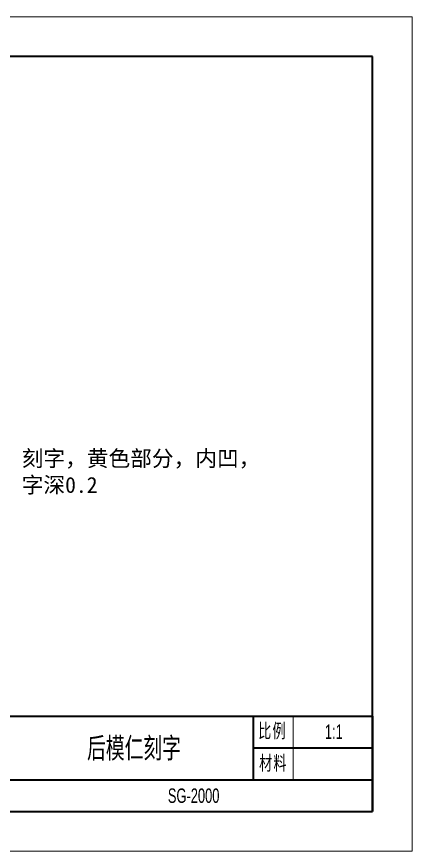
# Model space of a CAD drawing. Header units: millimetres. Extents: x 2746 to 4231, y 4731 to 5781.
# Drawn here: x 3734 to 4231, y 4731 to 5781 of the extents above; entities that cross this region are included whole.
import ezdxf
from ezdxf.enums import TextEntityAlignment as Align

# ---------------------------------------------------------------- set-up
doc = ezdxf.new("R2010")
doc.units = ezdxf.units.MM
for name, color, linetype, lineweight in [('文字层', 3, 'Continuous', 18), ('粗实线层', 7, 'Continuous', 35), ('细实线层', 7, 'Continuous', 18)]:
    doc.layers.add(name, color=color, linetype=linetype, lineweight=lineweight)
doc.styles.add('标准', font='FSGB2312.ttf', dxfattribs={"width": 0.667})

# ---------------------------------------------------------------- blocks, each defined once
blk = doc.blocks.new('A4-国标')
at = {"layer": '粗实线层'}
for p, q in [((138.5, 95), (-138.5, 95)), ((138.5, -95), (138.5, 95)), ((-1.5, -71), (138.5, -71)), ((108.5, -71), (108.5, -87)), ((138.5, -71), (138.5, -95)), ((138.5, -71), (138.5, -87)), ((108.5, -79), (138.5, -79)), ((-1.5, -87), (138.5, -87)), ((-138.5, -95), (138.5, -95)), ((-1.5, -95), (138.5, -95))]:
    blk.add_line(p, q, dxfattribs=at)
at = {"layer": '细实线层'}
for p, q in [((148.5, 105), (-148.5, 105)), ((148.5, -105), (148.5, 105)), ((118.5, -71), (118.5, -87)), ((-148.5, -105), (148.5, -105))]:
    blk.add_line(p, q, dxfattribs=at)
at = {"layer": '文字层', "char_height": 3.597, "width": 18, "attachment_point": 5, "line_spacing_factor": 0.963108, "style": '标准'}
for s, insert in [('{\\T1.1;比例}', (113.35, -74.86)), ('{\\T1.1;材料}', (113.57, -82.98))]:
    blk.add_mtext(s, dxfattribs=dict(at, insert=insert))
at = {"layer": '文字层', "style": '标准', "width": 0.667}
blk.add_attdef('左上角图纸编号', text='', height=5.19, rotation=180, dxfattribs=at).set_placement((-113.41, 90), align=Align.MIDDLE_CENTER)
for tag, height, p in [('制图签名', 3.63, (18.5, -75)), ('制图日期', 3.63, (38.5, -75)), ('图纸比例', 3.63, (128.77, -74.91)), ('图纸名称', 5.19, (78.5, -79)), ('校核签名', 3.63, (18.5, -83)), ('校核日期', 3.63, (38.5, -83)), ('材料', 3.63, (128.56, -82.62)), ('图纸编号', 3.63, (93.5, -91))]:
    blk.add_attdef(tag, text='', height=height, dxfattribs=at).set_placement(p, align=Align.MIDDLE_CENTER)

msp = doc.modelspace()

# ---------------------------------------------------------------- block references
at = {"lineweight": 18}
ref = msp.add_blockref('A4-国标', (3488.7, 5255.6), dxfattribs=dict(at, xscale=5, yscale=5, zscale=5))
ref.add_attrib('图纸编号', 'SG-2000', dxfattribs={"layer": '文字层', "height": 18.17, "style": '标准', "width": 0.667}).set_placement((3956.2, 4800.6), align=Align.MIDDLE_CENTER)
ref.add_attrib('图纸比例', '1:1', dxfattribs={"layer": '文字层', "height": 18.17, "style": '标准', "width": 0.667}).set_placement((4132.5, 4881.1), align=Align.MIDDLE_CENTER)
ref.add_attrib('图纸名称', '后模仁刻字', dxfattribs={"layer": '文字层', "height": 25.95, "style": '标准', "width": 0.667}).set_placement((3881.2, 4860.6), align=Align.MIDDLE_CENTER)

# ---------------------------------------------------------------- texts
at = {"lineweight": 18, "insert": (3740, 5234.9), "char_height": 20, "attachment_point": 1}
msp.add_mtext_dynamic_manual_height_columns('{\\fSimSun|b0|i0|c134|p2;刻字，\\C2;黄色部分\\C256;，内凹，字深0.2}', width=306.091, gutter_width=1, heights=[0], dxfattribs=at)

doc.saveas('drawing.dxf')
